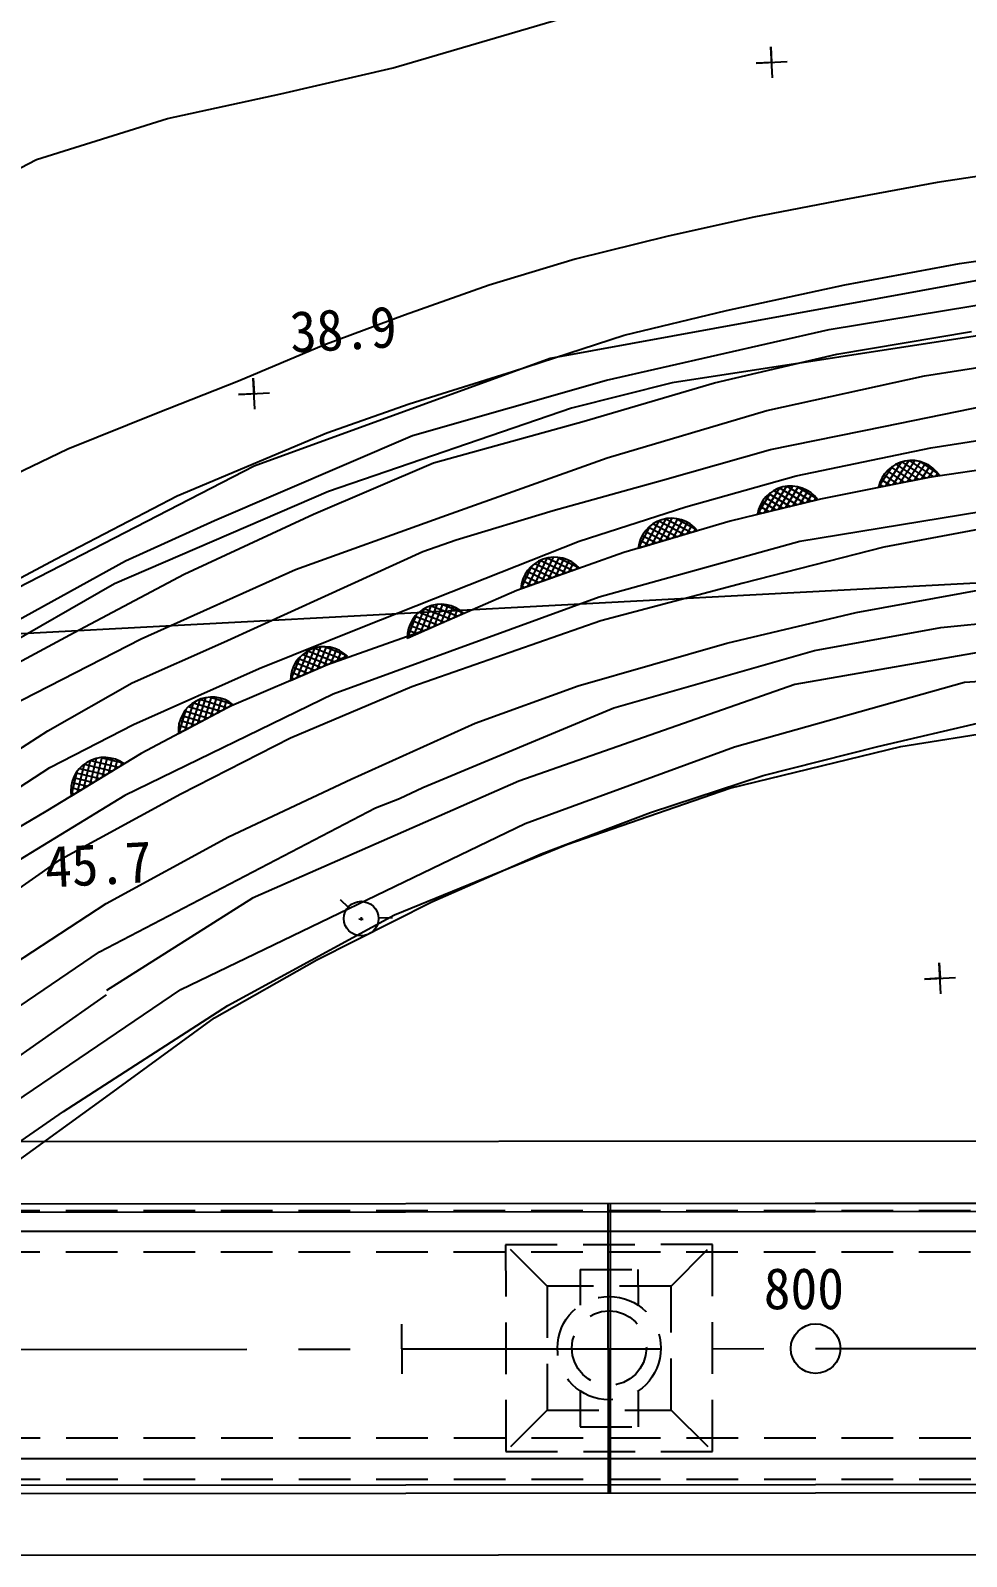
# Model space of a CAD drawing. Header units: millimetres. Extents: x 2406 to 3202, y 1103 to 1810.
# Drawn here: x 2551.2 to 2596.4, y 1470.8 to 1544.6 of the extents above; entities that cross this region are included whole.
import ezdxf
from ezdxf.xclip import XClip

# ---------------------------------------------------------------- set-up
doc = ezdxf.new("R2010")
doc.units = ezdxf.units.MM
doc.header["$LTSCALE"] = 10
doc.header["$MEASUREMENT"] = 0
doc.header["$XCLIPFRAME"] = 2
for name, pattern in [('CENTER', [2, 1.25, -0.25, 0.25, -0.25]), ('DASHED2', [0.375, 0.25, -0.125]), ('HIDDEN', [0.375, 0.25, -0.125])]:
    doc.linetypes.add(name, pattern=pattern)
doc.layers.add('TZ-BASE', color=253, linetype='Continuous')
doc.layers.add('TZ-CABL', color=4, linetype='Continuous')
doc.styles.add('GUL', font='GulimChe.ttf')
doc.linetypes.add('ZIGZAG', pattern='A,0.0001,-0.2,[131,ltypeshp.shx,S=0.2,R=0,X=-0.2,Y=0],-0.4,[131,ltypeshp.shx,S=0.2,R=180,X=0.2,Y=0],-0.2', length=0.8001)

# ---------------------------------------------------------------- blocks, each defined once
blk = doc.blocks.new('JD-DXFDH7DHF')
at = {"layer": 'TZ-BASE'}
for p, q in [((79.573, 62.014, 44.762), (88.537, 64.65, 44.762)), ((97.908, 61.531, 45.688), (97.828, 63.029, 45.688)), ((97.828, 63.029, 45.688), (97.868, 62.28, 45.688)), ((74.137, 60.751, 44.762), (79.573, 62.014, 44.762)), ((97.119, 62.24, 45.688), (98.617, 62.32, 45.688)), ((97.868, 62.28, 45.688), (97.119, 62.24, 45.688)), ((68.655, 59.566, 44.762), (74.137, 60.751, 44.762)), ((62.325, 57.577, 44.762), (68.655, 59.566, 44.762)), ((57.118, 54.886, 44.762), (62.325, 57.577, 44.762)), ((110.208, 57.119, 45.791), (105.883, 56.472, 45.791)), ((105.883, 56.472, 45.791), (101.447, 55.653, 45.791)), ((101.447, 55.653, 45.791), (97.013, 54.792, 45.791)), ((97.013, 54.792, 45.791), (92.873, 53.871, 45.791)), ((92.873, 53.871, 45.791), (88.376, 52.758, 45.791)), ((106.954, 52.549, 45.708), (111.85, 53.279, 45.708)), ((88.376, 52.758, 45.791), (84.219, 51.505, 45.791)), ((114.026, 52.86, 46.057), (87.159, 47.967, 46.057)), ((101.418, 51.526, 45.708), (106.954, 52.549, 45.708)), ((84.219, 51.505, 45.791), (80.118, 50.05, 45.791)), ((95.693, 50.282, 45.708), (101.418, 51.526, 45.708)), ((100.657, 49.364, 47.057), (112.597, 51.338, 47.057)), ((90.747, 49.095, 45.708), (95.693, 50.282, 45.708)), ((115.089, 50.174, 47.057), (93.061, 46.79, 47.057)), ((343.957, 49.651), (-0.029, 31.371)), ((80.118, 50.05, 45.791), (76.222, 48.611, 45.791)), ((85.348, 47.339, 45.708), (90.747, 49.095, 45.708)), ((89.894, 46.917, 47.057), (100.657, 49.364, 47.057)), ((101.024, 48.174, 48.043), (107.544, 49.269, 48.043)), ((76.222, 48.611, 45.791), (72.1, 46.865, 45.791)), ((87.159, 47.967, 46.057), (72.855, 42.754, 46.057)), ((95.103, 46.793, 48.043), (101.024, 48.174, 48.043)), ((105.267, 47.123, 49.071), (114.116, 48.511, 49.071)), ((80.348, 45.777, 45.708), (85.348, 47.339, 45.708)), ((72.1, 46.865, 45.791), (68.131, 45.296, 45.791)), ((72.886, 45.511, 45.976), (72.806, 47.009, 45.976)), ((72.806, 47.009, 45.976), (72.846, 46.26, 45.976)), ((80.504, 44.238, 47.057), (89.894, 46.917, 47.057)), ((93.061, 46.79, 47.057), (88.2, 45.568, 47.057)), ((88.804, 44.93, 48.043), (95.103, 46.793, 48.043)), ((97.634, 45.451, 49.071), (105.267, 47.123, 49.071)), ((72.097, 46.22, 45.976), (73.595, 46.3, 45.976)), ((72.846, 46.26, 45.976), (72.097, 46.22, 45.976)), ((76.366, 44.372, 45.708), (80.348, 45.777, 45.708)), ((103.301, 44.669, 50.079), (109.234, 45.886, 50.079)), ((68.131, 45.296, 45.791), (63.843, 43.58, 45.791)), ((88.2, 45.568, 47.057), (76.45, 41.532, 47.057)), ((89.924, 43.156, 49.071), (97.634, 45.451, 49.071)), ((69.123, 41.326, 45.708), (76.366, 44.372, 45.708)), ((81.527, 42.914, 48.043), (88.804, 44.93, 48.043)), ((97.813, 43.567, 50.079), (103.301, 44.669, 50.079)), ((105.563, 43.638, 51.046), (111.312, 44.553, 51.046)), ((63.843, 43.58, 45.791), (60.376, 41.924, 45.791)), ((70.926, 40.122, 47.057), (80.504, 44.238, 47.057)), ((92.601, 42.073, 50.079), (97.813, 43.567, 50.079)), ((99.061, 42.297, 51.046), (105.563, 43.638, 51.046)), ((75.727, 40.428, 48.043), (81.527, 42.914, 48.043)), ((81.924, 40.303, 49.071), (89.924, 43.156, 49.071)), ((104.158, 42.959, 51.736), (103.379, 41.793, 51.736)), ((104.503, 43.026, 51.736), (103.726, 41.862, 51.736)), ((103.884, 42.847, 51.736), (104.984, 42.112, 51.736)), ((104.802, 43.022, 51.736), (104.073, 41.931, 51.736)), ((104.164, 42.961, 51.736), (105.33, 42.181, 51.736)), ((105.069, 42.972, 51.736), (104.419, 42, 51.736)), ((104.516, 43.027, 51.736), (105.677, 42.25, 51.736)), ((105.311, 42.884, 51.736), (104.766, 42.069, 51.736)), ((105.033, 42.982, 51.736), (105.939, 42.376, 51.736)), ((110.502, 42.95, 51.736), (105.482, 42.212, 51.736)), ((72.855, 42.754, 46.057), (59.498, 35.879, 46.057)), ((87.304, 40.613, 50.079), (92.601, 42.073, 50.079)), ((93.726, 40.794, 51.046), (99.061, 42.297, 51.046)), ((105.482, 42.212, 51.736), (100.237, 41.168, 51.736)), ((105.985, 42.312, 51.736), (103.042, 41.726, 51.736)), ((103.714, 42.744, 51.736), (103.046, 41.745, 51.736)), ((103.175, 42.118, 51.736), (103.597, 41.836, 51.736)), ((103.302, 42.334, 51.736), (103.943, 41.905, 51.736)), ((103.461, 42.529, 51.736), (104.29, 41.974, 51.736)), ((103.653, 42.701, 51.736), (104.637, 42.043, 51.736)), ((105.53, 42.763, 51.736), (105.113, 42.138, 51.736)), ((105.728, 42.609, 51.736), (105.46, 42.207, 51.736)), ((105.904, 42.422, 51.736), (105.806, 42.276, 51.736)), ((63.242, 38.256, 45.708), (69.123, 41.326, 45.708)), ((76.45, 41.532, 47.057), (66.094, 37.062, 47.057)), ((97.814, 41.472, 51.736), (97.189, 40.447, 51.736)), ((98.249, 41.706, 51.736), (97.52, 40.508, 51.736)), ((97.756, 41.426, 51.736), (98.766, 40.811, 51.736)), ((98.591, 41.787, 51.736), (97.863, 40.592, 51.736)), ((97.98, 41.582, 51.736), (99.109, 40.894, 51.736)), ((98.89, 41.796, 51.736), (98.207, 40.675, 51.736)), ((98.255, 41.708, 51.736), (99.453, 40.978, 51.736)), ((99.159, 41.757, 51.736), (98.55, 40.759, 51.736)), ((98.604, 41.788, 51.736), (99.797, 41.061, 51.736)), ((99.404, 41.679, 51.736), (98.894, 40.842, 51.736)), ((99.122, 41.765, 51.736), (100.053, 41.197, 51.736)), ((115.129, 41.721, 52.057), (99.232, 39.115, 52.057)), ((99.628, 41.567, 51.736), (99.237, 40.925, 51.736)), ((99.832, 41.421, 51.736), (99.581, 41.009, 51.736)), ((103.081, 41.88, 51.736), (103.25, 41.768, 51.736)), ((82.623, 39.199, 50.079), (87.304, 40.613, 50.079)), ((88.567, 39.138, 51.046), (93.726, 40.794, 51.046)), ((100.237, 41.168, 51.736), (95.86, 40.105, 51.736)), ((100.101, 41.135, 51.736), (97.186, 40.427, 51.736)), ((97.218, 40.583, 51.736), (97.392, 40.477, 51.736)), ((97.302, 40.825, 51.736), (97.735, 40.561, 51.736)), ((97.42, 41.046, 51.736), (98.079, 40.644, 51.736)), ((97.57, 41.247, 51.736), (98.422, 40.727, 51.736)), ((100.016, 41.242, 51.736), (99.925, 41.092, 51.736)), ((66.626, 38.187, 47.057), (70.926, 40.122, 47.057)), ((69.463, 37.536, 48.043), (75.727, 40.428, 48.043)), ((74.849, 37.765, 49.071), (81.924, 40.303, 49.071)), ((95.86, 40.105, 51.736), (90.733, 38.576, 51.736)), ((91.991, 39.856, 51.736), (91.42, 38.799, 51.736)), ((92.414, 40.112, 51.736), (91.747, 38.878, 51.736)), ((92.751, 40.21, 51.736), (92.086, 38.979, 51.736)), ((92.152, 39.974, 51.736), (93.315, 39.346, 51.736)), ((92.419, 40.114, 51.736), (93.654, 39.447, 51.736)), ((93.048, 40.235, 51.736), (92.425, 39.08, 51.736)), ((92.763, 40.212, 51.736), (93.992, 39.548, 51.736)), ((93.319, 40.21, 51.736), (92.763, 39.181, 51.736)), ((93.568, 40.145, 51.736), (93.102, 39.283, 51.736)), ((93.282, 40.216, 51.736), (94.242, 39.698, 51.736)), ((93.798, 40.044, 51.736), (93.441, 39.384, 51.736)), ((94.009, 39.91, 51.736), (93.78, 39.485, 51.736)), ((109.765, 40.05, 48.773), (103.295, 38.834, 48.773)), ((81.015, 38.628, 50.079), (82.623, 39.199, 50.079)), ((83.236, 37.016, 51.046), (88.567, 39.138, 51.046)), ((99.232, 39.115, 52.057), (89.529, 36.425, 52.057)), ((94.293, 39.638, 51.736), (91.418, 38.78, 51.736)), ((91.513, 39.183, 51.736), (91.96, 38.942, 51.736)), ((91.62, 39.409, 51.736), (92.298, 39.043, 51.736)), ((91.76, 39.618, 51.736), (92.637, 39.144, 51.736)), ((91.935, 39.807, 51.736), (92.976, 39.245, 51.736)), ((94.202, 39.74, 51.736), (94.119, 39.586, 51.736)), ((76.264, 36.466, 50.079), (81.015, 38.628, 50.079)), ((90.733, 38.576, 51.736), (85.545, 36.752, 51.736)), ((91.442, 38.937, 51.736), (91.621, 38.84, 51.736)), ((103.295, 38.834, 48.773), (96.492, 37.099, 48.773)), ((58.557, 35.769, 45.708), (63.242, 38.256, 45.708)), ((59.208, 34.082, 47.057), (66.626, 38.187, 47.057)), ((67.381, 34.414, 49.071), (74.849, 37.765, 49.071)), ((88.577, 37.818, 51.736), (85.747, 36.823, 51.736)), ((86.268, 37.926, 51.736), (85.748, 36.843, 51.736)), ((86.048, 37.677, 51.736), (86.947, 37.245, 51.736)), ((86.677, 38.201, 51.736), (86.071, 36.937, 51.736)), ((86.214, 37.874, 51.736), (87.281, 37.362, 51.736)), ((87.01, 38.316, 51.736), (86.404, 37.054, 51.736)), ((86.422, 38.052, 51.736), (87.614, 37.48, 51.736)), ((86.683, 38.204, 51.736), (87.948, 37.597, 51.736)), ((87.306, 38.355, 51.736), (86.738, 37.172, 51.736)), ((87.022, 38.318, 51.736), (88.281, 37.714, 51.736)), ((87.577, 38.343, 51.736), (87.071, 37.289, 51.736)), ((87.829, 38.29, 51.736), (87.405, 37.406, 51.736)), ((87.54, 38.347, 51.736), (88.523, 37.875, 51.736)), ((88.063, 38.2, 51.736), (87.738, 37.523, 51.736)), ((88.281, 38.076, 51.736), (88.072, 37.64, 51.736)), ((88.481, 37.916, 51.736), (88.406, 37.758, 51.736)), ((66.094, 37.062, 47.057), (58.413, 32.664, 47.057)), ((64.141, 34.714, 48.043), (69.463, 37.536, 48.043)), ((78.104, 34.992, 51.046), (83.236, 37.016, 51.046)), ((85.764, 36.981, 51.736), (85.946, 36.893, 51.736)), ((85.823, 37.23, 51.736), (86.28, 37.011, 51.736)), ((85.918, 37.462, 51.736), (86.614, 37.128, 51.736)), ((96.492, 37.099, 48.773), (89.613, 35.276, 48.773)), ((106.054, 34.952, 52.057), (125.676, 36.988, 52.057)), ((71.393, 34.254, 50.079), (76.264, 36.466, 50.079)), ((89.529, 36.425, 52.057), (76.672, 31.731, 52.057)), ((85.545, 36.752, 51.736), (81.269, 34.872, 51.736)), ((101.958, 35.684, 48.773), (108.39, 36.856, 48.773)), ((82.995, 35.631, 51.736), (80.248, 34.423, 51.736)), ((80.684, 35.562, 51.736), (80.248, 34.443, 51.736)), ((81.071, 35.868, 51.736), (80.563, 34.562, 51.736)), ((80.634, 35.507, 51.736), (81.737, 35.078, 51.736)), ((80.828, 35.7, 51.736), (82.06, 35.22, 51.736)), ((81.394, 36.008, 51.736), (80.886, 34.704, 51.736)), ((81.076, 35.871, 51.736), (82.384, 35.362, 51.736)), ((81.686, 36.069, 51.736), (81.21, 34.846, 51.736)), ((81.406, 36.011, 51.736), (82.708, 35.505, 51.736)), ((81.957, 36.078, 51.736), (81.534, 34.989, 51.736)), ((82.213, 36.044, 51.736), (81.857, 35.131, 51.736)), ((81.92, 36.079, 51.736), (82.936, 35.684, 51.736)), ((82.453, 35.973, 51.736), (82.181, 35.273, 51.736)), ((82.68, 35.866, 51.736), (82.504, 35.415, 51.736)), ((82.892, 35.721, 51.736), (82.828, 35.558, 51.736)), ((95.714, 34.196, 48.773), (101.958, 35.684, 48.773)), ((58.03, 31.422, 48.043), (64.141, 34.714, 48.043)), ((73.095, 32.976, 51.046), (78.104, 34.992, 51.046)), ((81.269, 34.872, 51.736), (76.403, 33.155, 51.736)), ((80.293, 34.835, 51.736), (80.766, 34.651, 51.736)), ((80.37, 35.073, 51.736), (81.089, 34.793, 51.736)), ((89.613, 35.276, 48.773), (80.482, 32.092, 48.773)), ((80.483, 35.297, 51.736), (81.413, 34.936, 51.736)), ((99.948, 33.846, 52.057), (106.054, 34.952, 52.057)), ((59.031, 30.134, 49.071), (67.381, 34.414, 49.071)), ((66.959, 32.28, 50.079), (71.393, 34.254, 50.079)), ((75.766, 33.959, 51.736), (75.247, 32.66, 51.736)), ((76.059, 34.017, 51.736), (75.572, 32.799, 51.736)), ((75.778, 33.962, 51.736), (77.075, 33.443, 51.736)), ((76.331, 34.023, 51.736), (75.897, 32.938, 51.736)), ((76.586, 33.987, 51.736), (76.222, 33.077, 51.736)), ((76.294, 34.025, 51.736), (77.306, 33.62, 51.736)), ((80.253, 34.582, 51.736), (80.442, 34.509, 51.736)), ((88.522, 32.144, 48.773), (95.714, 34.196, 48.773)), ((110.807, 34.269, 51.057), (98.995, 32.208, 51.057)), ((77.364, 33.567, 51.736), (74.606, 32.385, 51.736)), ((75.052, 33.52, 51.736), (74.606, 32.405, 51.736)), ((74.849, 33.257, 51.736), (75.776, 32.886, 51.736)), ((75.443, 33.822, 51.736), (74.922, 32.52, 51.736)), ((75.002, 33.465, 51.736), (76.1, 33.025, 51.736)), ((75.198, 33.656, 51.736), (76.425, 33.165, 51.736)), ((75.448, 33.825, 51.736), (76.75, 33.304, 51.736)), ((76.826, 33.914, 51.736), (76.547, 33.217, 51.736)), ((77.051, 33.804, 51.736), (76.872, 33.356, 51.736)), ((77.262, 33.658, 51.736), (77.197, 33.495, 51.736)), ((90.25, 31.074, 52.057), (99.948, 33.846, 52.057)), ((67.024, 30.264, 51.046), (73.095, 32.976, 51.046)), ((76.403, 33.155, 51.736), (71.643, 31.116, 51.736)), ((74.612, 32.544, 51.736), (74.801, 32.468, 51.736)), ((74.655, 32.796, 51.736), (75.126, 32.608, 51.736)), ((74.734, 33.034, 51.736), (75.451, 32.747, 51.736)), ((107.196, 32.313, 51.057), (116.475, 32.909, 51.057)), ((62.88, 29.961, 50.079), (66.959, 32.28, 50.079)), ((76.672, 31.731, 52.057), (66.595, 26.828, 52.057)), ((80.482, 32.092, 48.773), (74.601, 29.599, 48.773)), ((83.539, 30.336, 48.773), (88.522, 32.144, 48.773)), ((98.995, 32.208, 51.057), (85.643, 27.519, 51.057)), ((96.081, 29.19, 51.057), (107.196, 32.313, 51.057)), ((71.643, 31.116, 51.736), (67.394, 28.866, 51.736)), ((71.841, 31.22, 51.736), (69.189, 29.817, 51.736)), ((69.905, 31.317, 51.736), (69.493, 29.977, 51.736)), ((69.675, 31.131, 51.736), (70.939, 30.743, 51.736)), ((70.217, 31.48, 51.736), (69.805, 30.143, 51.736)), ((69.91, 31.321, 51.736), (71.251, 30.908, 51.736)), ((70.504, 31.562, 51.736), (70.118, 30.308, 51.736)), ((70.228, 31.484, 51.736), (71.564, 31.073, 51.736)), ((70.774, 31.591, 51.736), (70.43, 30.473, 51.736)), ((70.737, 31.589, 51.736), (71.779, 31.269, 51.736)), ((71.031, 31.576, 51.736), (70.743, 30.639, 51.736)), ((71.276, 31.522, 51.736), (71.055, 30.804, 51.736)), ((71.51, 31.431, 51.736), (71.368, 30.97, 51.736)), ((71.732, 31.303, 51.736), (71.68, 31.135, 51.736)), ((81.003, 27.221, 52.057), (90.25, 31.074, 52.057)), ((62.968, 28.194, 51.046), (67.024, 30.264, 51.046)), ((69.541, 30.984, 51.736), (69.188, 29.836, 51.736)), ((69.264, 30.473, 51.736), (70.001, 30.246, 51.736)), ((69.36, 30.705, 51.736), (70.314, 30.412, 51.736)), ((69.496, 30.925, 51.736), (70.626, 30.577, 51.736)), ((77.55, 27.629, 48.773), (83.539, 30.336, 48.773)), ((103.01, 29.202, 48.527), (108.12, 30.401, 48.527)), ((104.124, 29.201, 49.082), (112.686, 30.57, 49.082)), ((58.23, 26.981, 50.079), (62.88, 29.961, 50.079)), ((69.183, 29.975, 51.736), (69.376, 29.915, 51.736)), ((69.204, 30.23, 51.736), (69.689, 30.081, 51.736)), ((74.601, 29.599, 48.773), (69.312, 26.903, 48.773)), ((67.394, 28.866, 51.736), (62.774, 26.053, 51.736)), ((85.957, 25.48, 51.057), (96.081, 29.19, 51.057)), ((95.855, 27.194, 49.082), (104.124, 29.201, 49.082)), ((97.461, 27.806, 48.527), (103.01, 29.202, 48.527)), ((58.754, 25.452, 51.046), (62.968, 28.194, 51.046)), ((66.567, 28.362, 51.736), (64.004, 26.802, 51.736)), ((64.629, 28.343, 51.736), (64.297, 26.981, 51.736)), ((64.41, 28.144, 51.736), (65.695, 27.832, 51.736)), ((64.93, 28.524, 51.736), (64.599, 27.165, 51.736)), ((64.633, 28.347, 51.736), (65.997, 28.015, 51.736)), ((65.211, 28.624, 51.736), (64.901, 27.349, 51.736)), ((64.941, 28.529, 51.736), (66.299, 28.199, 51.736)), ((65.48, 28.668, 51.736), (65.203, 27.532, 51.736)), ((65.442, 28.665, 51.736), (66.502, 28.407, 51.736)), ((65.737, 28.669, 51.736), (65.505, 27.716, 51.736)), ((65.985, 28.63, 51.736), (65.807, 27.9, 51.736)), ((66.223, 28.554, 51.736), (66.109, 28.084, 51.736)), ((66.453, 28.438, 51.736), (66.411, 28.268, 51.736)), ((64.285, 27.989, 51.736), (64.001, 26.822, 51.736)), ((64.039, 27.462, 51.736), (64.789, 27.28, 51.736)), ((64.122, 27.7, 51.736), (65.091, 27.464, 51.736)), ((64.244, 27.927, 51.736), (65.393, 27.648, 51.736)), ((71.607, 24.843, 48.773), (77.55, 27.629, 48.773)), ((85.643, 27.519, 51.057), (72.773, 21.876, 51.057)), ((92.023, 26.006, 48.527), (97.461, 27.806, 48.527)), ((66.595, 26.828, 52.057), (51.55, 17.642, 52.057)), ((69.312, 26.903, 48.773), (63.361, 23.662, 48.773)), ((63.988, 26.96, 51.736), (64.185, 26.912, 51.736)), ((63.994, 27.216, 51.736), (64.487, 27.096, 51.736)), ((78.725, 26.23, 52.057), (79.887, 26.686, 52.057)), ((79.887, 26.686, 52.057), (81.003, 27.221, 52.057)), ((87.969, 24.472, 49.082), (95.855, 27.194, 49.082)), ((62.774, 26.053, 51.736), (58.501, 23.555, 51.736)), ((65.373, 19.272, 52.057), (78.725, 26.23, 52.057)), ((86.724, 24.01, 48.527), (92.023, 26.006, 48.527)), ((69.301, 17.456, 51.057), (85.957, 25.48, 51.057)), ((65.698, 21.606, 48.773), (71.607, 24.843, 48.773)), ((79.639, 21.058, 49.082), (87.969, 24.472, 49.082)), ((63.361, 23.662, 48.773), (58.062, 19.975, 48.773)), ((81.449, 21.685, 48.527), (86.724, 24.01, 48.527)), ((60.067, 17.935, 48.773), (65.698, 21.606, 48.773)), ((72.773, 21.876, 51.057), (65.717, 17.4, 51.057)), ((75.879, 18.885, 48.527), (81.449, 21.685, 48.527)), ((77.003, 21.799, 49.822), (77.395, 21.43, 49.822)), ((71.586, 16.674, 49.082), (79.639, 21.058, 49.082)), ((77.912, 20.874, 49.822), (78.117, 20.862, 49.822)), ((78.022, 20.947, 49.822), (78.03, 20.789, 49.822)), ((78.861, 20.92, 49.822), (79.538, 20.937, 49.822)), ((49.929, 8.779, 52.057), (65.373, 19.272, 52.057)), ((70.927, 16.09, 48.527), (75.879, 18.885, 48.527)), ((106.055, 17.247, 49), (105.976, 18.745, 49)), ((105.976, 18.745, 49), (106.016, 17.996, 49)), ((105.267, 17.956, 49), (106.764, 18.035, 49)), ((106.016, 17.996, 49), (105.267, 17.956, 49)), ((65.69, 17.192, 51.057), (45.718, 3.191, 51.057)), ((53.778, 6.915, 51.057), (69.301, 17.456, 51.057)), ((63.628, 11.554, 49.082), (71.586, 16.674, 49.082)), ((65.681, 12.241, 48.527), (70.927, 16.09, 48.527)), ((61.059, 8.892, 48.527), (65.681, 12.241, 48.527)), ((55.462, 5.884, 49.082), (63.628, 11.554, 49.082)), ((-0.009, 10.041), (699.99, 10.697)), ((50.076, 7.075), (99.974, 7.12)), ((50.076, 6.675), (99.975, 6.72)), ((89.959, 7.115), (89.971, -6.884)), ((90.059, 7.115), (90.071, -6.884)), ((99.974, 7.12), (129.976, 7.148)), ((99.975, 6.72), (129.976, 6.748)), ((80.001, -1.126), (79.999, 1.274)), ((50.088, -6.525), (99.987, -6.479)), ((99.987, -6.479), (129.988, -6.452)), ((50.089, -6.925), (99.987, -6.879)), ((99.987, -6.879), (129.989, -6.852)), ((0.009, -9.959), (700.009, -9.303))]:
    blk.add_line(p, q, dxfattribs=at)
at = {"layer": 'TZ-BASE', "linetype": 'DASHED2'}
for p, q in [((95.01, 5.12), (85.011, 5.111)), ((87.012, 3.113), (85.011, 5.111)), ((85.011, 5.111), (85.02, -4.889)), ((93.012, 3.118), (95.01, 5.12)), ((95.019, -4.88), (95.01, 5.12)), ((88.612, 3.914), (91.411, 3.917)), ((88.612, 3.914), (88.613, 2.185)), ((91.411, 3.917), (91.413, 2.188)), ((93.012, 3.118), (87.012, 3.113)), ((87.012, 3.113), (87.018, -2.887)), ((93.018, -2.882), (93.012, 3.118)), ((88.617, -1.957), (88.619, -3.686)), ((91.417, -1.954), (91.418, -3.683)), ((87.018, -2.887), (85.02, -4.889)), ((87.018, -2.887), (93.018, -2.882)), ((93.018, -2.882), (95.019, -4.88)), ((88.619, -3.686), (91.418, -3.683)), ((85.02, -4.889), (95.019, -4.88))]:
    blk.add_line(p, q, dxfattribs=at)
at = {"layer": 'TZ-BASE', "linetype": 'CENTER'}
blk.add_lwpolyline([(0, 0), (101.2, 0.093), (301.8, 0.277), (498.8, 0.458), (700, 0.643)], dxfattribs=at)
at = {"layer": 'TZ-BASE'}
for centre, radius in [((78.025, 20.88, 49.822), 0.837), ((100, 0.092), 1.2)]:
    blk.add_circle(centre, radius, dxfattribs=at)
at = {"layer": 'TZ-BASE', "linetype": 'DASHED2'}
for radius in [2.5, 1.8]:
    blk.add_circle((90.015, 0.115), radius, dxfattribs=at)
at = {"layer": 'TZ-BASE'}
for centre, start, end in [((104.636, 41.406, 51.736), 33.8729, 168.63317), ((98.791, 40.174, 51.736), 36.26487, 171.02515), ((93.034, 38.61, 51.736), 39.23579, 173.99606), ((87.369, 36.731, 51.736), 41.98248, 176.74275), ((81.873, 34.455, 51.736), 46.35455, 181.11482), ((76.231, 32.401, 51.736), 45.81332, 180.57359), ((70.808, 29.966, 51.736), 50.51615, 185.27642), ((65.61, 27.049, 51.736), 53.95223, 188.7125)]:
    blk.add_arc(centre, 1.625, start, end, dxfattribs=at)
at = {"layer": 'TZ-BASE', "style": 'GUL'}
for s, rotation, p in [('38.9', 3.04196, (74.629, 48.243, 47.107)), ('45.7', 3.04196, (62.784, 22.379, 47.107)), ('800', 0.05266, (97.495, 1.994))]:
    blk.add_text(s, height=2, rotation=rotation, dxfattribs=at).set_placement(p)

msp = doc.modelspace()

# ---------------------------------------------------------------- linework, layer by layer
at = {"layer": 'TZ-CABL', "linetype": 'HIDDEN'}
for points in [[(2489.132, 1487.551), (2787.223, 1487.551)], [(2489.132, 1486.551), (2786.969, 1486.551)], [(2489.132, 1485.551), (2787.223, 1485.551)], [(2489.142, 1476.551), (2787.233, 1476.551)], [(2489.142, 1475.551), (2786.979, 1475.551)], [(2489.142, 1474.551), (2787.233, 1474.551)]]:
    msp.add_lwpolyline(points, dxfattribs=at)
at = {"layer": 'TZ-CABL', "linetype": 'ZIGZAG', "ltscale": 0.5}
for points in [[(2489.132, 1486.551), (2786.969, 1486.551)], [(2489.142, 1475.551), (2786.979, 1475.551)]]:
    msp.add_lwpolyline(points, dxfattribs=at)

# ---------------------------------------------------------------- block references
at = {"layer": 'TZ-BASE'}
ref = msp.add_blockref('JD-DXFDH7DHF', (2489.137, 1480.776), dxfattribs=at)
XClip(ref).set_block_clipping_path([(-0.0689262289, 74.9999682976), (699.9307781337, 75.6432797985), (700.0686305916, -74.3566568571), (0.068926229, -74.9999683274)])

doc.saveas('drawing.dxf')
